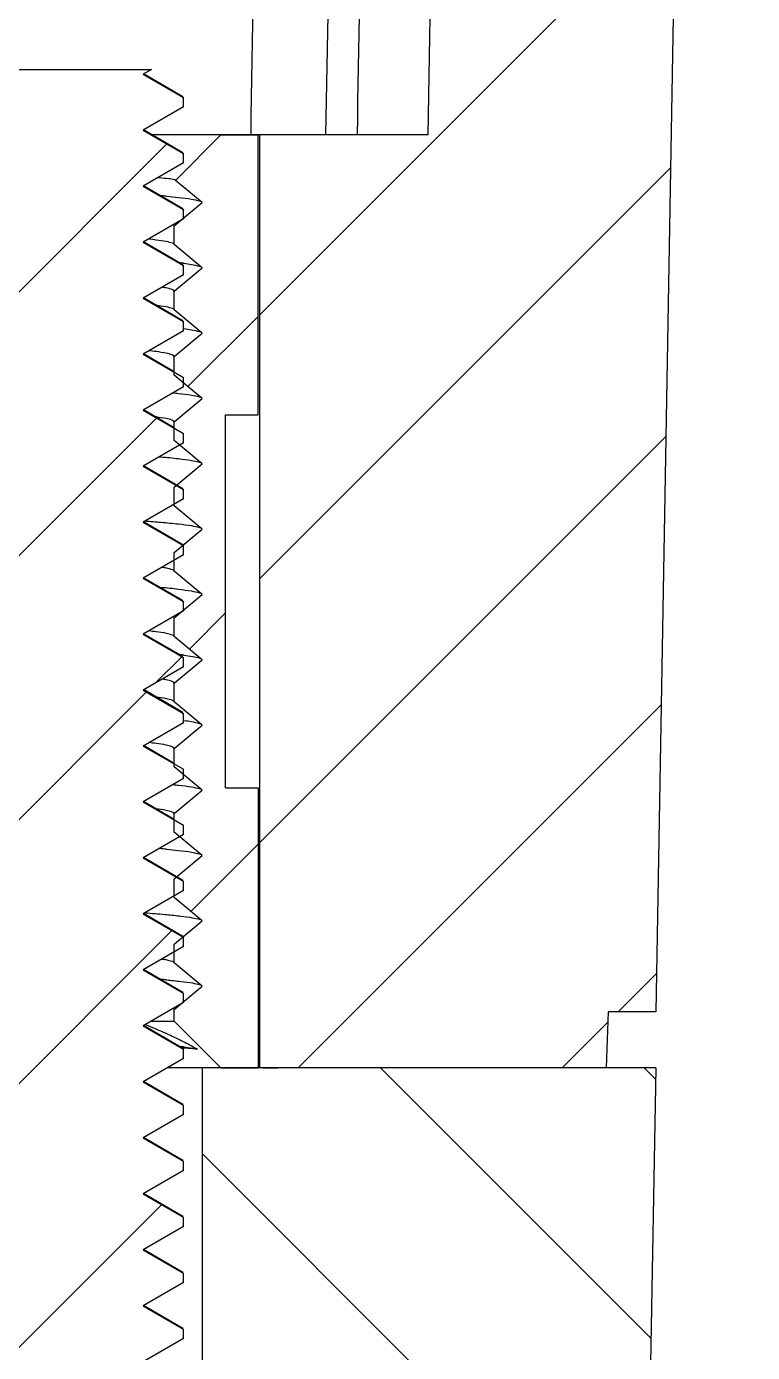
# Model space of a CAD drawing. Header units: millimetres. Extents: x -603 to 1798, y -1840 to -1013.
# Drawn here: x 1713.02 to 1720.8, y -1531.82 to -1517.61 of the extents above; entities that cross this region are included whole.
import ezdxf

# ---------------------------------------------------------------- set-up
doc = ezdxf.new("R2010")
doc.units = ezdxf.units.MM
doc.header["$MEASUREMENT"] = 0
doc.layers.get('0').update_dxf_attribs({"linetype": 'CONTINUOUS'})
pattern_1 = [(45, (-329.028, 132.5018), (-1.414214, 1.414214), [])]

# ---------------------------------------------------------------- blocks, each defined once
blk = doc.blocks.new('u43')
h = blk.add_hatch()
h.set_pattern_fill('DEFAULT__8', color=5, scale=2, angle=135, style=0)
h.set_pattern_definition([(135, (-329.028, 132.5018), (-1.414214, -1.414214), [])])
edge = h.paths.add_edge_path()
edge.add_line((-76.961, 102.084), (-78.355, 102.084))
edge.add_line((-78.355, 102.084), (-78.408, 105.084))
edge.add_line((-78.408, 105.084), (-80.356, 105.084))
edge.add_line((-80.356, 105.084), (-80.408, 102.084))
edge.add_line((-80.408, 102.084), (-81.407, 102.084))
edge.add_line((-81.407, 102.084), (-81.66, 116.584))
edge.add_line((-81.66, 116.584), (-170.634, 116.584))
edge.add_line((-170.634, 116.584), (-170.634, 120.084))
edge.add_line((-170.634, 120.084), (-78.258, 120.084))
edge.add_spline(control_points=[(-78.258, 120.084), (-77.68, 120.084), (-77.268, 119.679), (-77.258, 119.102)], knot_values=[0, 0, 0, 0, 1, 1, 1, 1], degree=3, periodic=0)
edge.add_line((-77.258, 119.102), (-76.961, 102.084))
h.paths.add_polyline_path([(-170.634, 116.584), (-170.634, 120.084)])
edge = h.paths.add_edge_path()
edge.add_line((-216.887, 102.084), (-212.024, 102.084))
edge.add_line((-212.024, 102.084), (-212.024, 114.084))
edge.add_line((-212.024, 114.084), (-213.924, 116.084))
edge.add_line((-213.924, 116.084), (-213.959, 117.084))
edge.add_line((-213.959, 117.084), (-214.794, 117.084))
edge.add_line((-214.794, 117.084), (-214.899, 120.084))
edge.add_line((-214.899, 120.084), (-215.591, 120.084))
edge.add_spline(control_points=[(-216.59, 119.102), (-216.58, 119.679), (-216.168, 120.084), (-215.591, 120.084)], knot_values=[0, 0, 0, 0, 1, 1, 1, 1], degree=3, periodic=0)
edge.add_line((-216.59, 119.102), (-216.887, 102.084))
h.paths.add_polyline_path([(-207.824, 102.084), (-205.898, 102.084), (-205.846, 105.084), (-203.898, 105.084), (-203.845, 102.084), (-202.846, 102.084), (-202.593, 116.584), (-170.634, 116.584), (-170.634, 120.084), (-204.949, 120.084), (-205.054, 117.084), (-205.889, 117.084), (-205.924, 116.084), (-207.824, 114.084)])
h = blk.add_hatch()
h.set_pattern_fill('DEFAULT__4', color=5, scale=2, angle=45, style=0)
h.set_pattern_definition(pattern_1)
edge = h.paths.add_edge_path()
edge.add_line((-208.024, 91.384), (-211.478, 91.384))
edge.add_line((-211.478, 91.384), (-211.391, 91.434))
edge.add_line((-211.391, 91.434), (-211.824, 91.684))
edge.add_line((-211.824, 91.684), (-211.824, 91.784))
edge.add_line((-211.824, 91.784), (-211.391, 92.034))
edge.add_line((-211.391, 92.034), (-211.824, 92.284))
edge.add_line((-211.824, 92.284), (-211.824, 92.384))
edge.add_line((-211.824, 92.384), (-211.391, 92.634))
edge.add_line((-211.391, 92.634), (-211.824, 92.884))
edge.add_line((-211.824, 92.884), (-211.824, 92.984))
edge.add_line((-211.824, 92.984), (-211.391, 93.234))
edge.add_line((-211.391, 93.234), (-211.824, 93.484))
edge.add_line((-211.824, 93.484), (-211.824, 93.584))
edge.add_line((-211.824, 93.584), (-211.391, 93.834))
edge.add_line((-211.391, 93.834), (-211.824, 94.084))
edge.add_line((-211.824, 94.084), (-211.824, 94.184))
edge.add_line((-211.824, 94.184), (-211.391, 94.434))
edge.add_line((-211.391, 94.434), (-211.824, 94.684))
edge.add_line((-211.824, 94.684), (-211.824, 94.784))
edge.add_line((-211.824, 94.784), (-211.391, 95.034))
edge.add_line((-211.391, 95.034), (-211.824, 95.284))
edge.add_line((-211.824, 95.284), (-211.824, 95.384))
edge.add_line((-211.824, 95.384), (-211.391, 95.634))
edge.add_line((-211.391, 95.634), (-211.824, 95.884))
edge.add_line((-211.824, 95.884), (-211.824, 95.984))
edge.add_line((-211.824, 95.984), (-211.391, 96.234))
edge.add_line((-211.391, 96.234), (-211.824, 96.484))
edge.add_line((-211.824, 96.484), (-211.824, 96.584))
edge.add_line((-211.824, 96.584), (-211.391, 96.834))
edge.add_line((-211.391, 96.834), (-211.824, 97.084))
edge.add_line((-211.824, 97.084), (-211.824, 97.184))
edge.add_line((-211.824, 97.184), (-211.391, 97.434))
edge.add_line((-211.391, 97.434), (-211.824, 97.684))
edge.add_line((-211.824, 97.684), (-211.824, 97.784))
edge.add_line((-211.824, 97.784), (-211.391, 98.034))
edge.add_line((-211.391, 98.034), (-211.824, 98.284))
edge.add_line((-211.824, 98.284), (-211.824, 98.384))
edge.add_line((-211.824, 98.384), (-211.391, 98.634))
edge.add_line((-211.391, 98.634), (-211.824, 98.884))
edge.add_line((-211.824, 98.884), (-211.824, 98.984))
edge.add_line((-211.824, 98.984), (-211.391, 99.234))
edge.add_line((-211.391, 99.234), (-211.824, 99.484))
edge.add_line((-211.824, 99.484), (-211.824, 99.584))
edge.add_line((-211.824, 99.584), (-211.391, 99.834))
edge.add_line((-211.391, 99.834), (-211.824, 100.084))
edge.add_line((-211.824, 100.084), (-211.824, 100.184))
edge.add_line((-211.824, 100.184), (-211.391, 100.434))
edge.add_line((-211.391, 100.434), (-211.824, 100.684))
edge.add_line((-211.824, 100.684), (-211.824, 100.784))
edge.add_line((-211.824, 100.784), (-211.391, 101.034))
edge.add_line((-211.391, 101.034), (-211.824, 101.284))
edge.add_line((-211.824, 101.284), (-211.824, 101.384))
edge.add_line((-211.824, 101.384), (-211.391, 101.634))
edge.add_line((-211.391, 101.634), (-211.824, 101.884))
edge.add_line((-211.824, 101.884), (-211.824, 101.984))
edge.add_line((-211.824, 101.984), (-211.391, 102.234))
edge.add_line((-211.391, 102.234), (-211.824, 102.484))
edge.add_line((-211.824, 102.484), (-211.824, 102.584))
edge.add_line((-211.824, 102.584), (-211.391, 102.834))
edge.add_line((-211.391, 102.834), (-211.824, 103.084))
edge.add_line((-211.824, 103.084), (-211.824, 103.184))
edge.add_line((-211.824, 103.184), (-211.391, 103.434))
edge.add_line((-211.391, 103.434), (-211.824, 103.684))
edge.add_line((-211.824, 103.684), (-211.824, 103.784))
edge.add_line((-211.824, 103.784), (-211.391, 104.034))
edge.add_line((-211.391, 104.034), (-211.824, 104.284))
edge.add_line((-211.824, 104.284), (-211.824, 104.384))
edge.add_line((-211.824, 104.384), (-211.391, 104.634))
edge.add_line((-211.391, 104.634), (-211.824, 104.884))
edge.add_line((-211.824, 104.884), (-211.824, 104.984))
edge.add_line((-211.824, 104.984), (-211.391, 105.234))
edge.add_line((-211.391, 105.234), (-211.824, 105.484))
edge.add_line((-211.824, 105.484), (-211.824, 105.584))
edge.add_line((-211.824, 105.584), (-211.391, 105.834))
edge.add_line((-211.391, 105.834), (-211.824, 106.084))
edge.add_line((-211.824, 106.084), (-211.824, 106.184))
edge.add_line((-211.824, 106.184), (-211.391, 106.434))
edge.add_line((-211.391, 106.434), (-211.824, 106.684))
edge.add_line((-211.824, 106.684), (-211.824, 106.784))
edge.add_line((-211.824, 106.784), (-211.391, 107.034))
edge.add_line((-211.391, 107.034), (-211.824, 107.284))
edge.add_line((-211.824, 107.284), (-211.824, 107.384))
edge.add_line((-211.824, 107.384), (-211.391, 107.634))
edge.add_line((-211.391, 107.634), (-211.824, 107.884))
edge.add_line((-211.824, 107.884), (-211.824, 107.984))
edge.add_line((-211.824, 107.984), (-211.391, 108.234))
edge.add_line((-211.391, 108.234), (-211.824, 108.484))
edge.add_line((-211.824, 108.484), (-211.824, 108.584))
edge.add_line((-211.824, 108.584), (-211.391, 108.834))
edge.add_line((-211.391, 108.834), (-211.824, 109.084))
edge.add_line((-211.824, 109.084), (-211.824, 109.184))
edge.add_line((-211.824, 109.184), (-211.391, 109.434))
edge.add_line((-211.391, 109.434), (-211.824, 109.684))
edge.add_line((-211.824, 109.684), (-211.824, 109.784))
edge.add_line((-211.824, 109.784), (-211.391, 110.034))
edge.add_line((-211.391, 110.034), (-211.824, 110.284))
edge.add_line((-211.824, 110.284), (-211.824, 110.384))
edge.add_line((-211.824, 110.384), (-211.391, 110.634))
edge.add_line((-211.391, 110.634), (-211.824, 110.884))
edge.add_line((-211.824, 110.884), (-211.824, 110.984))
edge.add_line((-211.824, 110.984), (-211.391, 111.234))
edge.add_line((-211.391, 111.234), (-211.824, 111.484))
edge.add_line((-211.824, 111.484), (-211.824, 111.584))
edge.add_line((-211.824, 111.584), (-211.391, 111.834))
edge.add_line((-211.391, 111.834), (-211.824, 112.084))
edge.add_line((-211.824, 112.084), (-211.824, 112.184))
edge.add_line((-211.824, 112.184), (-211.391, 112.434))
edge.add_line((-211.391, 112.434), (-211.824, 112.684))
edge.add_line((-211.824, 112.684), (-211.824, 112.784))
edge.add_line((-211.824, 112.784), (-211.391, 113.034))
edge.add_line((-211.391, 113.034), (-211.824, 113.284))
edge.add_line((-211.824, 113.284), (-211.824, 113.384))
edge.add_line((-211.824, 113.384), (-211.391, 113.634))
edge.add_line((-211.391, 113.634), (-211.824, 113.884))
edge.add_line((-211.824, 113.884), (-213.674, 115.884))
edge.add_line((-213.674, 115.884), (-213.674, 116.384))
edge.add_line((-213.674, 116.384), (-211.811, 116.384))
edge.add_spline(control_points=[(-209.924, 113.884), (-210.652, 114.639), (-211.284, 115.477), (-211.811, 116.384)], knot_values=[0, 0, 0, 0, 1, 1, 1, 1], degree=3, periodic=0)
edge.add_spline(control_points=[(-209.924, 113.884), (-209.196, 114.639), (-208.564, 115.477), (-208.038, 116.384)], knot_values=[0, 0, 0, 0, 1, 1, 1, 1], degree=3, periodic=0)
edge.add_line((-208.038, 116.384), (-206.174, 116.384))
edge.add_line((-206.174, 116.384), (-206.174, 115.884))
edge.add_line((-206.174, 115.884), (-208.024, 113.884))
edge.add_line((-208.024, 113.884), (-208.024, 113.584))
edge.add_line((-208.024, 113.584), (-208.457, 113.334))
edge.add_line((-208.457, 113.334), (-208.024, 113.084))
edge.add_line((-208.024, 113.084), (-208.024, 112.984))
edge.add_line((-208.024, 112.984), (-208.457, 112.734))
edge.add_line((-208.457, 112.734), (-208.024, 112.484))
edge.add_line((-208.024, 112.484), (-208.024, 112.384))
edge.add_line((-208.024, 112.384), (-208.457, 112.134))
edge.add_line((-208.457, 112.134), (-208.024, 111.884))
edge.add_line((-208.024, 111.884), (-208.024, 111.784))
edge.add_line((-208.024, 111.784), (-208.457, 111.534))
edge.add_line((-208.457, 111.534), (-208.024, 111.284))
edge.add_line((-208.024, 111.284), (-208.024, 111.184))
edge.add_line((-208.024, 111.184), (-208.457, 110.934))
edge.add_line((-208.457, 110.934), (-208.024, 110.684))
edge.add_line((-208.024, 110.684), (-208.024, 110.584))
edge.add_line((-208.024, 110.584), (-208.457, 110.334))
edge.add_line((-208.457, 110.334), (-208.024, 110.084))
edge.add_line((-208.024, 110.084), (-208.024, 109.984))
edge.add_line((-208.024, 109.984), (-208.457, 109.734))
edge.add_line((-208.457, 109.734), (-208.024, 109.484))
edge.add_line((-208.024, 109.484), (-208.024, 109.384))
edge.add_line((-208.024, 109.384), (-208.457, 109.134))
edge.add_line((-208.457, 109.134), (-208.024, 108.884))
edge.add_line((-208.024, 108.884), (-208.024, 108.784))
edge.add_line((-208.024, 108.784), (-208.457, 108.534))
edge.add_line((-208.457, 108.534), (-208.024, 108.284))
edge.add_line((-208.024, 108.284), (-208.024, 108.184))
edge.add_line((-208.024, 108.184), (-208.457, 107.934))
edge.add_line((-208.457, 107.934), (-208.024, 107.684))
edge.add_line((-208.024, 107.684), (-208.024, 107.584))
edge.add_line((-208.024, 107.584), (-208.457, 107.334))
edge.add_line((-208.457, 107.334), (-208.024, 107.084))
edge.add_line((-208.024, 107.084), (-208.024, 106.984))
edge.add_line((-208.024, 106.984), (-208.457, 106.734))
edge.add_line((-208.457, 106.734), (-208.024, 106.484))
edge.add_line((-208.024, 106.484), (-208.024, 106.384))
edge.add_line((-208.024, 106.384), (-208.457, 106.134))
edge.add_line((-208.457, 106.134), (-208.024, 105.884))
edge.add_line((-208.024, 105.884), (-208.024, 105.784))
edge.add_line((-208.024, 105.784), (-208.457, 105.534))
edge.add_line((-208.457, 105.534), (-208.024, 105.284))
edge.add_line((-208.024, 105.284), (-208.024, 105.184))
edge.add_line((-208.024, 105.184), (-208.457, 104.934))
edge.add_line((-208.457, 104.934), (-208.024, 104.684))
edge.add_line((-208.024, 104.684), (-208.024, 104.584))
edge.add_line((-208.024, 104.584), (-208.457, 104.334))
edge.add_line((-208.457, 104.334), (-208.024, 104.084))
edge.add_line((-208.024, 104.084), (-208.024, 103.984))
edge.add_line((-208.024, 103.984), (-208.457, 103.734))
edge.add_line((-208.457, 103.734), (-208.024, 103.484))
edge.add_line((-208.024, 103.484), (-208.024, 103.384))
edge.add_line((-208.024, 103.384), (-208.457, 103.134))
edge.add_line((-208.457, 103.134), (-208.024, 102.884))
edge.add_line((-208.024, 102.884), (-208.024, 102.784))
edge.add_line((-208.024, 102.784), (-208.457, 102.534))
edge.add_line((-208.457, 102.534), (-208.024, 102.284))
edge.add_line((-208.024, 102.284), (-208.024, 102.184))
edge.add_line((-208.024, 102.184), (-208.457, 101.934))
edge.add_line((-208.457, 101.934), (-208.024, 101.684))
edge.add_line((-208.024, 101.684), (-208.024, 101.584))
edge.add_line((-208.024, 101.584), (-208.457, 101.334))
edge.add_line((-208.457, 101.334), (-208.024, 101.084))
edge.add_line((-208.024, 101.084), (-208.024, 100.984))
edge.add_line((-208.024, 100.984), (-208.457, 100.734))
edge.add_line((-208.457, 100.734), (-208.024, 100.484))
edge.add_line((-208.024, 100.484), (-208.024, 100.384))
edge.add_line((-208.024, 100.384), (-208.457, 100.134))
edge.add_line((-208.457, 100.134), (-208.024, 99.884))
edge.add_line((-208.024, 99.884), (-208.024, 99.784))
edge.add_line((-208.024, 99.784), (-208.457, 99.534))
edge.add_line((-208.457, 99.534), (-208.024, 99.284))
edge.add_line((-208.024, 99.284), (-208.024, 99.184))
edge.add_line((-208.024, 99.184), (-208.457, 98.934))
edge.add_line((-208.457, 98.934), (-208.024, 98.684))
edge.add_line((-208.024, 98.684), (-208.024, 98.584))
edge.add_line((-208.024, 98.584), (-208.457, 98.334))
edge.add_line((-208.457, 98.334), (-208.024, 98.084))
edge.add_line((-208.024, 98.084), (-208.024, 97.984))
edge.add_line((-208.024, 97.984), (-208.457, 97.734))
edge.add_line((-208.457, 97.734), (-208.024, 97.484))
edge.add_line((-208.024, 97.484), (-208.024, 97.384))
edge.add_line((-208.024, 97.384), (-208.457, 97.134))
edge.add_line((-208.457, 97.134), (-208.024, 96.884))
edge.add_line((-208.024, 96.884), (-208.024, 96.784))
edge.add_line((-208.024, 96.784), (-208.457, 96.534))
edge.add_line((-208.457, 96.534), (-208.024, 96.284))
edge.add_line((-208.024, 96.284), (-208.024, 96.184))
edge.add_line((-208.024, 96.184), (-208.457, 95.934))
edge.add_line((-208.457, 95.934), (-208.024, 95.684))
edge.add_line((-208.024, 95.684), (-208.024, 95.584))
edge.add_line((-208.024, 95.584), (-208.457, 95.334))
edge.add_line((-208.457, 95.334), (-208.024, 95.084))
edge.add_line((-208.024, 95.084), (-208.024, 94.984))
edge.add_line((-208.024, 94.984), (-208.457, 94.734))
edge.add_line((-208.457, 94.734), (-208.024, 94.484))
edge.add_line((-208.024, 94.484), (-208.024, 94.384))
edge.add_line((-208.024, 94.384), (-208.457, 94.134))
edge.add_line((-208.457, 94.134), (-208.024, 93.884))
edge.add_line((-208.024, 93.884), (-208.024, 93.784))
edge.add_line((-208.024, 93.784), (-208.457, 93.534))
edge.add_line((-208.457, 93.534), (-208.024, 93.284))
edge.add_line((-208.024, 93.284), (-208.024, 93.184))
edge.add_line((-208.024, 93.184), (-208.457, 92.934))
edge.add_line((-208.457, 92.934), (-208.024, 92.684))
edge.add_line((-208.024, 92.684), (-208.024, 92.584))
edge.add_line((-208.024, 92.584), (-208.457, 92.334))
edge.add_line((-208.457, 92.334), (-208.024, 92.084))
edge.add_line((-208.024, 92.084), (-208.024, 91.984))
edge.add_line((-208.024, 91.984), (-208.457, 91.734))
edge.add_line((-208.457, 91.734), (-208.024, 91.484))
edge.add_line((-208.024, 91.484), (-208.024, 91.384))
h = blk.add_hatch()
h.set_pattern_fill('DEFAULT__7', color=5, scale=2, angle=45, style=0)
h.set_pattern_definition(pattern_1)
edge = h.paths.add_edge_path()
edge.add_line((-74.924, 42.084), (-170.634, 42.084))
edge.add_line((-170.634, 42.084), (-170.634, 45.084))
edge.add_line((-170.634, 45.084), (-81.129, 45.084))
edge.add_line((-81.129, 45.084), (-80.108, 103.584))
edge.add_line((-80.108, 103.584), (-78.655, 103.584))
edge.add_line((-78.655, 103.584), (-78.629, 102.084))
edge.add_line((-78.629, 102.084), (-77.493, 102.084))
edge.add_line((-77.493, 102.084), (-77.472, 101.484))
edge.add_line((-77.472, 101.484), (-76.961, 101.484))
edge.add_line((-76.961, 101.484), (-76.034, 48.379))
edge.add_spline(control_points=[(-75.734, 48.084), (-75.907, 48.084), (-76.031, 48.206), (-76.034, 48.379)], knot_values=[0, 0, 0, 0, 1, 1, 1, 1], degree=3, periodic=0)
edge.add_line((-75.734, 48.084), (-75.52, 48.084))
edge.add_spline(control_points=[(-75.52, 48.084), (-75.231, 48.084), (-75.025, 47.882), (-75.02, 47.593)], knot_values=[0, 0, 0, 0, 1, 1, 1, 1], degree=3, periodic=0)
edge.add_line((-75.02, 47.593), (-74.924, 42.084))
h.paths.add_polyline_path([(-170.634, 42.084), (-170.634, 45.084)])
edge = h.paths.add_edge_path()
edge.add_line((-217.924, 42.084), (-215.32, 42.084))
edge.add_line((-215.32, 42.084), (-214.447, 92.084))
edge.add_line((-214.447, 92.084), (-212.638, 92.084))
edge.add_line((-212.638, 92.084), (-212.638, 102.084))
edge.add_line((-212.638, 102.084), (-216.356, 102.084))
edge.add_line((-216.356, 102.084), (-216.377, 101.484))
edge.add_line((-216.377, 101.484), (-216.887, 101.484))
edge.add_line((-216.887, 101.484), (-217.828, 47.593))
edge.add_line((-217.828, 47.593), (-217.924, 42.084))
h.paths.add_polyline_path([(-205.624, 42.084), (-170.634, 42.084), (-170.634, 45.084), (-203.124, 45.084), (-204.145, 103.584), (-205.598, 103.584), (-205.624, 102.084), (-207.211, 102.084), (-207.211, 92.084), (-206.497, 92.084)])
h = blk.add_hatch()
h.set_pattern_fill('DEFAULT__6', color=5, scale=2, angle=45, style=0)
h.set_pattern_definition(pattern_1)
h.paths.add_polyline_path([(-207.224, 92.084), (-207.624, 92.084), (-207.92, 92.38), (-207.824, 92.459), (-208.124, 92.709), (-208.124, 92.909), (-207.824, 93.159), (-208.124, 93.409), (-208.124, 93.609), (-207.824, 93.859), (-208.124, 94.109), (-208.124, 94.309), (-207.824, 94.559), (-208.124, 94.809), (-208.124, 95.009), (-207.824, 95.259), (-208.124, 95.509), (-208.124, 95.709), (-207.824, 95.959), (-208.124, 96.209), (-208.124, 96.409), (-207.824, 96.659), (-208.124, 96.909), (-208.124, 97.109), (-207.824, 97.359), (-208.124, 97.609), (-208.124, 97.809), (-207.824, 98.059), (-208.124, 98.309), (-208.124, 98.509), (-207.824, 98.759), (-208.124, 99.009), (-208.124, 99.209), (-207.824, 99.459), (-208.124, 99.709), (-208.124, 99.909), (-207.824, 100.159), (-208.124, 100.409), (-208.124, 100.609), (-207.824, 100.859), (-208.124, 101.109), (-208.124, 101.309), (-207.824, 101.559), (-208.002, 101.707), (-207.624, 102.084), (-207.224, 102.084), (-207.224, 99.084), (-207.574, 99.084), (-207.574, 95.084), (-207.224, 95.084)])
h.paths.add_polyline_path([(-212.224, 92.084), (-212.624, 92.084), (-212.624, 95.084), (-212.274, 95.084), (-212.274, 99.084), (-212.624, 99.084), (-212.624, 102.084), (-212.224, 102.084), (-211.724, 101.584), (-211.724, 101.459), (-212.024, 101.209), (-211.724, 100.959), (-211.724, 100.759), (-212.024, 100.509), (-211.724, 100.259), (-211.724, 100.059), (-212.024, 99.809), (-211.724, 99.559), (-211.724, 99.359), (-212.024, 99.109), (-211.724, 98.859), (-211.724, 98.659), (-212.024, 98.409), (-211.724, 98.159), (-211.724, 97.959), (-212.024, 97.709), (-211.724, 97.459), (-211.724, 97.259), (-212.024, 97.009), (-211.724, 96.759), (-211.724, 96.559), (-212.024, 96.309), (-211.724, 96.059), (-211.724, 95.859), (-212.024, 95.609), (-211.724, 95.359), (-211.724, 95.159), (-212.024, 94.909), (-211.724, 94.659), (-211.724, 94.459), (-212.024, 94.209), (-211.724, 93.959), (-211.724, 93.759), (-212.024, 93.509), (-211.724, 93.259), (-211.724, 93.059), (-212.024, 92.809), (-211.738, 92.571)])
at = {"color": 7}
for p, q in [((-216.887, 102.084), (-216.59, 119.102)), ((-216.887, 102.084), (-216.59, 119.102)), ((-212.024, 102.084), (-212.024, 114.084)), ((-212.024, 102.084), (-212.024, 114.084)), ((-211.824, 104.984), (-211.391, 105.234)), ((-211.824, 104.984), (-211.391, 105.234)), ((-211.824, 104.984), (-211.824, 104.884)), ((-211.824, 104.984), (-211.824, 104.884)), ((-211.391, 104.634), (-211.824, 104.884)), ((-211.391, 104.634), (-211.824, 104.884)), ((-211.817, 104.876), (-211.394, 104.63)), ((-211.824, 104.384), (-211.391, 104.634)), ((-211.824, 104.384), (-211.391, 104.634)), ((-211.824, 104.384), (-211.824, 104.284)), ((-211.824, 104.384), (-211.824, 104.284)), ((-211.391, 104.034), (-211.824, 104.284)), ((-211.391, 104.034), (-211.824, 104.284)), ((-211.817, 104.276), (-211.394, 104.03)), ((-211.824, 103.784), (-211.391, 104.034)), ((-211.824, 103.784), (-211.391, 104.034)), ((-211.824, 103.784), (-211.824, 103.684)), ((-211.824, 103.784), (-211.824, 103.684)), ((-211.391, 103.434), (-211.824, 103.684)), ((-211.391, 103.434), (-211.824, 103.684)), ((-211.817, 103.676), (-211.394, 103.43)), ((-211.824, 103.184), (-211.391, 103.434)), ((-211.824, 103.184), (-211.391, 103.434)), ((-211.824, 103.184), (-211.824, 103.084)), ((-211.824, 103.184), (-211.824, 103.084)), ((-211.391, 102.834), (-211.824, 103.084)), ((-211.391, 102.834), (-211.824, 103.084)), ((-211.817, 103.076), (-211.394, 102.83)), ((-211.824, 102.584), (-211.391, 102.834)), ((-211.824, 102.584), (-211.391, 102.834)), ((-211.824, 102.584), (-211.824, 102.484)), ((-211.824, 102.584), (-211.824, 102.484)), ((-211.391, 102.234), (-211.824, 102.484)), ((-211.391, 102.234), (-211.824, 102.484)), ((-211.817, 102.476), (-211.394, 102.23)), ((-211.824, 101.984), (-211.391, 102.234)), ((-211.824, 101.984), (-211.391, 102.234)), ((-216.887, 102.084), (-212.024, 102.084)), ((-216.887, 102.084), (-211.651, 102.084)), ((-216.377, 101.484), (-216.356, 102.084)), ((-216.377, 101.484), (-216.356, 102.084)), ((-216.356, 102.084), (-212.638, 102.084)), ((-215.525, 102.084), (-215.426, 102.084)), ((-215.265, 102.084), (-215.057, 102.084)), ((-212.675, 102.084), (-212.836, 102.084)), ((-212.638, 92.084), (-212.638, 102.084)), ((-212.638, 92.084), (-212.638, 102.084)), ((-212.624, 99.084), (-212.624, 102.084)), ((-212.224, 102.084), (-212.624, 102.084)), ((-212.624, 99.084), (-212.624, 102.084)), ((-211.724, 101.584), (-212.224, 102.084)), ((-211.724, 101.584), (-212.224, 102.084)), ((-211.824, 101.984), (-211.824, 101.884)), ((-211.824, 101.984), (-211.824, 101.884)), ((-211.825, 101.872), (-211.817, 101.871)), ((-211.391, 101.634), (-211.824, 101.884)), ((-211.391, 101.634), (-211.824, 101.884)), ((-211.817, 101.876), (-211.394, 101.63)), ((-211.817, 101.871), (-211.809, 101.871)), ((-211.824, 101.384), (-211.391, 101.634)), ((-211.824, 101.384), (-211.391, 101.634)), ((-217.924, 42.084), (-216.887, 101.484)), ((-217.828, 47.593), (-216.887, 101.484)), ((-216.887, 101.484), (-216.377, 101.484)), ((-216.887, 101.484), (-216.377, 101.484)), ((-211.724, 101.584), (-211.724, 101.459)), ((-211.724, 101.584), (-211.724, 101.459)), ((-211.478, 101.584), (-211.724, 101.584)), ((-211.724, 101.459), (-212.024, 101.209)), ((-211.724, 101.459), (-212.024, 101.209)), ((-211.824, 101.384), (-211.824, 101.284)), ((-211.824, 101.384), (-211.824, 101.284)), ((-212.024, 101.209), (-211.724, 100.959)), ((-212.024, 101.209), (-211.724, 100.959)), ((-211.391, 101.034), (-211.824, 101.284)), ((-211.391, 101.034), (-211.824, 101.284)), ((-211.817, 101.276), (-211.394, 101.03)), ((-211.824, 100.784), (-211.391, 101.034)), ((-211.824, 100.784), (-211.391, 101.034)), ((-211.724, 100.959), (-211.724, 100.759)), ((-211.724, 100.959), (-211.724, 100.759)), ((-211.719, 100.951), (-211.724, 100.959)), ((-211.824, 100.784), (-211.824, 100.684)), ((-211.824, 100.784), (-211.824, 100.684)), ((-211.724, 100.759), (-212.024, 100.509)), ((-211.724, 100.759), (-212.024, 100.509)), ((-211.391, 100.434), (-211.824, 100.684)), ((-211.391, 100.434), (-211.824, 100.684)), ((-211.817, 100.676), (-211.394, 100.43)), ((-212.024, 100.509), (-211.724, 100.259)), ((-212.024, 100.509), (-211.724, 100.259)), ((-211.824, 100.184), (-211.391, 100.434)), ((-211.824, 100.184), (-211.391, 100.434)), ((-211.724, 100.259), (-211.724, 100.059)), ((-211.724, 100.259), (-211.724, 100.059)), ((-211.719, 100.251), (-211.724, 100.259)), ((-211.724, 100.059), (-212.024, 99.809)), ((-211.724, 100.059), (-212.024, 99.809)), ((-211.824, 100.184), (-211.824, 100.084)), ((-211.824, 100.184), (-211.824, 100.084)), ((-211.391, 99.834), (-211.824, 100.084)), ((-211.391, 99.834), (-211.824, 100.084)), ((-211.817, 100.076), (-211.394, 99.83)), ((-212.024, 99.809), (-211.724, 99.559)), ((-212.024, 99.809), (-211.724, 99.559)), ((-211.824, 99.584), (-211.391, 99.834)), ((-211.824, 99.584), (-211.391, 99.834)), ((-211.824, 99.584), (-211.824, 99.484)), ((-211.824, 99.584), (-211.824, 99.484)), ((-211.724, 99.559), (-211.724, 99.359)), ((-211.724, 99.559), (-211.724, 99.359)), ((-211.724, 99.359), (-212.024, 99.109)), ((-211.724, 99.359), (-212.024, 99.109)), ((-211.391, 99.234), (-211.824, 99.484)), ((-211.391, 99.234), (-211.824, 99.484)), ((-211.724, 99.422), (-211.394, 99.23)), ((-211.824, 98.984), (-211.391, 99.234)), ((-211.824, 98.984), (-211.391, 99.234)), ((-212.274, 99.084), (-212.624, 99.084)), ((-212.274, 99.084), (-212.624, 99.084)), ((-212.274, 99.084), (-212.274, 95.084)), ((-212.274, 99.084), (-212.274, 95.084)), ((-212.024, 99.109), (-211.724, 98.859)), ((-212.024, 99.109), (-211.724, 98.859)), ((-211.824, 98.984), (-211.824, 98.884)), ((-211.824, 98.984), (-211.824, 98.884)), ((-211.391, 98.634), (-211.824, 98.884)), ((-211.391, 98.634), (-211.824, 98.884)), ((-211.724, 98.859), (-211.724, 98.659)), ((-211.724, 98.859), (-211.724, 98.659)), ((-211.724, 98.822), (-211.394, 98.63)), ((-211.724, 98.659), (-212.024, 98.409)), ((-211.724, 98.659), (-212.024, 98.409)), ((-211.824, 98.384), (-211.391, 98.634)), ((-211.824, 98.384), (-211.391, 98.634)), ((-212.024, 98.409), (-211.724, 98.159)), ((-212.024, 98.409), (-211.724, 98.159)), ((-211.824, 98.36), (-211.827, 98.36)), ((-211.824, 98.384), (-211.824, 98.284)), ((-211.824, 98.384), (-211.824, 98.284)), ((-211.391, 98.034), (-211.824, 98.284)), ((-211.391, 98.034), (-211.824, 98.284)), ((-211.817, 98.276), (-211.394, 98.03)), ((-211.724, 98.159), (-211.724, 97.959)), ((-211.724, 98.159), (-211.724, 97.959)), ((-211.719, 98.151), (-211.724, 98.159)), ((-211.724, 97.959), (-212.024, 97.709)), ((-211.724, 97.959), (-212.024, 97.709)), ((-211.824, 97.784), (-211.391, 98.034)), ((-211.824, 97.784), (-211.391, 98.034)), ((-211.824, 97.784), (-211.824, 97.684)), ((-211.824, 97.784), (-211.824, 97.684)), ((-212.024, 97.709), (-211.724, 97.459)), ((-212.024, 97.709), (-211.724, 97.459)), ((-211.391, 97.434), (-211.824, 97.684)), ((-211.391, 97.434), (-211.824, 97.684)), ((-211.817, 97.676), (-211.394, 97.43)), ((-211.824, 97.184), (-211.391, 97.434)), ((-211.824, 97.184), (-211.391, 97.434)), ((-211.724, 97.459), (-211.724, 97.259)), ((-211.724, 97.459), (-211.724, 97.259)), ((-211.719, 97.451), (-211.724, 97.459)), ((-211.724, 97.259), (-212.024, 97.009)), ((-211.724, 97.259), (-212.024, 97.009)), ((-211.824, 97.184), (-211.824, 97.084)), ((-211.824, 97.184), (-211.824, 97.084)), ((-211.391, 96.834), (-211.824, 97.084)), ((-211.391, 96.834), (-211.824, 97.084)), ((-211.817, 97.076), (-211.394, 96.83)), ((-212.024, 97.009), (-211.724, 96.759)), ((-212.024, 97.009), (-211.724, 96.759)), ((-211.824, 96.584), (-211.391, 96.834)), ((-211.824, 96.584), (-211.391, 96.834)), ((-211.724, 96.759), (-211.724, 96.559)), ((-211.724, 96.759), (-211.724, 96.559)), ((-211.719, 96.751), (-211.724, 96.759)), ((-211.724, 96.559), (-212.024, 96.309)), ((-211.724, 96.559), (-212.024, 96.309)), ((-211.824, 96.584), (-211.824, 96.484)), ((-211.824, 96.584), (-211.824, 96.484)), ((-211.391, 96.234), (-211.824, 96.484)), ((-211.391, 96.234), (-211.824, 96.484)), ((-211.817, 96.476), (-211.394, 96.23)), ((-212.024, 96.309), (-211.724, 96.059)), ((-212.024, 96.309), (-211.724, 96.059)), ((-211.824, 95.984), (-211.391, 96.234)), ((-211.824, 95.984), (-211.391, 96.234)), ((-211.824, 95.984), (-211.824, 95.884)), ((-211.824, 95.984), (-211.824, 95.884)), ((-211.724, 96.059), (-211.724, 95.859)), ((-211.724, 96.059), (-211.724, 95.859)), ((-211.719, 96.051), (-211.724, 96.059)), ((-211.724, 95.859), (-212.024, 95.609)), ((-211.724, 95.859), (-212.024, 95.609)), ((-211.391, 95.634), (-211.824, 95.884)), ((-211.391, 95.634), (-211.824, 95.884)), ((-211.817, 95.876), (-211.394, 95.63)), ((-212.024, 95.609), (-211.724, 95.359)), ((-212.024, 95.609), (-211.724, 95.359)), ((-211.824, 95.384), (-211.391, 95.634)), ((-211.824, 95.384), (-211.391, 95.634)), ((-211.824, 95.384), (-211.824, 95.284)), ((-211.824, 95.384), (-211.824, 95.284)), ((-211.391, 95.034), (-211.824, 95.284)), ((-211.391, 95.034), (-211.824, 95.284)), ((-211.724, 95.359), (-211.724, 95.159)), ((-211.724, 95.359), (-211.724, 95.159)), ((-212.624, 95.084), (-212.624, 92.084)), ((-212.274, 95.084), (-212.624, 95.084)), ((-212.624, 95.084), (-212.624, 92.084)), ((-212.274, 95.084), (-212.624, 95.084)), ((-211.724, 95.159), (-212.024, 94.909)), ((-211.724, 95.159), (-212.024, 94.909)), ((-211.724, 95.222), (-211.394, 95.03)), ((-211.824, 94.784), (-211.391, 95.034)), ((-211.824, 94.784), (-211.391, 95.034)), ((-212.024, 94.909), (-211.724, 94.659)), ((-212.024, 94.909), (-211.724, 94.659)), ((-211.824, 94.784), (-211.824, 94.684)), ((-211.824, 94.784), (-211.824, 94.684)), ((-211.391, 94.434), (-211.824, 94.684)), ((-211.391, 94.434), (-211.824, 94.684)), ((-211.724, 94.659), (-211.724, 94.459)), ((-211.724, 94.659), (-211.724, 94.459)), ((-211.724, 94.622), (-211.394, 94.43)), ((-211.724, 94.459), (-212.024, 94.209)), ((-211.724, 94.459), (-212.024, 94.209)), ((-211.824, 94.184), (-211.391, 94.434)), ((-211.824, 94.184), (-211.391, 94.434)), ((-212.024, 94.209), (-211.724, 93.959)), ((-212.024, 94.209), (-211.724, 93.959)), ((-211.824, 94.16), (-211.827, 94.16)), ((-211.824, 94.184), (-211.824, 94.084)), ((-211.824, 94.184), (-211.824, 94.084)), ((-211.391, 93.834), (-211.824, 94.084)), ((-211.391, 93.834), (-211.824, 94.084)), ((-211.817, 94.076), (-211.394, 93.83)), ((-211.724, 93.959), (-211.724, 93.759)), ((-211.724, 93.959), (-211.724, 93.759)), ((-211.719, 93.951), (-211.724, 93.959)), ((-211.824, 93.584), (-211.391, 93.834)), ((-211.824, 93.584), (-211.391, 93.834)), ((-211.724, 93.759), (-212.024, 93.509)), ((-211.724, 93.759), (-212.024, 93.509)), ((-211.824, 93.584), (-211.824, 93.484)), ((-211.824, 93.584), (-211.824, 93.484)), ((-212.024, 93.509), (-211.724, 93.259)), ((-212.024, 93.509), (-211.724, 93.259)), ((-211.391, 93.234), (-211.824, 93.484)), ((-211.391, 93.234), (-211.824, 93.484)), ((-211.817, 93.476), (-211.394, 93.23)), ((-211.824, 92.984), (-211.391, 93.234)), ((-211.824, 92.984), (-211.391, 93.234)), ((-211.724, 93.259), (-211.724, 93.059)), ((-211.724, 93.259), (-211.724, 93.059)), ((-211.719, 93.251), (-211.724, 93.259)), ((-211.724, 93.059), (-212.024, 92.809)), ((-211.724, 93.059), (-212.024, 92.809)), ((-211.824, 92.984), (-211.824, 92.884)), ((-211.824, 92.984), (-211.824, 92.884)), ((-212.024, 92.809), (-211.738, 92.571)), ((-212.024, 92.809), (-211.738, 92.571)), ((-211.391, 92.634), (-211.824, 92.884)), ((-211.391, 92.634), (-211.824, 92.884)), ((-211.817, 92.876), (-211.394, 92.63)), ((-211.738, 92.571), (-212.224, 92.084)), ((-211.738, 92.571), (-212.224, 92.084)), ((-211.824, 92.384), (-211.391, 92.634)), ((-211.824, 92.384), (-211.391, 92.634)), ((-211.737, 92.566), (-211.738, 92.571)), ((-211.824, 92.384), (-211.824, 92.284)), ((-211.824, 92.384), (-211.824, 92.284)), ((-211.391, 92.034), (-211.824, 92.284)), ((-211.391, 92.034), (-211.824, 92.284)), ((-211.817, 92.276), (-211.394, 92.03)), ((-214.447, 92.084), (-215.32, 42.084)), ((-214.447, 92.084), (-215.32, 42.084)), ((-214.447, 92.084), (-212.638, 92.084)), ((-214.447, 92.084), (-211.487, 92.084)), ((-214.22, 42.084), (-213.347, 92.084)), ((-212.224, 92.084), (-212.624, 92.084)), ((-211.824, 91.784), (-211.391, 92.034)), ((-211.824, 91.784), (-211.391, 92.034)), ((-211.824, 91.784), (-211.824, 91.684)), ((-211.824, 91.784), (-211.824, 91.684)), ((-211.391, 91.434), (-211.824, 91.684)), ((-211.391, 91.434), (-211.824, 91.684)), ((-211.817, 91.676), (-211.394, 91.43)), ((-211.478, 91.384), (-211.391, 91.434)), ((-211.478, 91.384), (-211.391, 91.434)), ((-208.024, 91.384), (-211.478, 91.384)), ((-208.024, 91.384), (-211.478, 91.384))]:
    blk.add_line(p, q, dxfattribs=at)
for centre, radius, start, end in [((-211.353, 105.644), 3.813, 262.8511, 262.9726), ((-211.306, 106.027), 4.199, 262.9791, 263.4783), ((-210.691, 111.435), 10.338, 264.7253, 265.097), ((-210.66, 110.333), 10.638, 264.7048, 265.1203), ((-211.403, 101.124), 3.489, 263.0099, 263.145), ((-211.274, 102.204), 4.578, 263.1552, 263.4575), ((-211.115, 103.576), 5.958, 263.4464, 263.5801), ((-211.471, 96.376), 2.937, 263.0373, 263.197), ((-211.331, 97.565), 4.134, 263.2241, 263.7496), ((-210.668, 103.235), 10.539, 264.7033, 265.0707)]:
    blk.add_arc(centre, radius, start, end, dxfattribs=at)
for points, start_tangent, end_tangent in [([(-211.827, 101.861), (-211.869, 101.866), (-211.972, 101.884)], (-0.992225, 0.124454), (-0.972737, 0.231912)), ([(-211.972, 101.884), (-211.872, 101.875), (-211.825, 101.872)], (0.993406, -0.11465), (0.997813, -0.066106)), ([(-211.417, 101.619), (-211.513, 101.66), (-211.683, 101.735), (-211.837, 101.81), (-211.972, 101.884)], (-0.923663, 0.383207), (-0.858487, 0.512836)), ([(-211.724, 101.459), (-211.713, 101.446)], (0, -1), (0.898541, -0.43889)), ([(-211.641, 101.141), (-211.795, 101.157), (-211.921, 101.174), (-211.998, 101.192)], (-0.995758, 0.092012), (-0.965862, 0.259055)), ([(-211.594, 100.917), (-211.637, 100.924), (-211.702, 100.942), (-211.72, 100.95)], (-0.986537, 0.163541), (-0.751354, 0.659899)), ([(-211.641, 100.441), (-211.795, 100.457), (-211.921, 100.474), (-211.998, 100.492)], (-0.995758, 0.092012), (-0.965862, 0.259055)), ([(-211.412, 100.422), (-211.623, 100.439), (-211.641, 100.441)], (-0.997193, 0.074875), (-0.995758, 0.092012)), ([(-211.714, 100.247), (-211.72, 100.25)], (-0.884446, 0.466642), (-0.751426, 0.659817)), ([(-211.996, 99.791), (-212.011, 99.795)], (-0.971512, 0.236992), (-0.931231, 0.36443)), ([(-211.641, 99.741), (-211.771, 99.754), (-211.91, 99.772), (-211.996, 99.791)], (-0.995713, 0.0925), (-0.971512, 0.236992)), ([(-211.724, 99.359), (-211.702, 99.342), (-211.637, 99.324), (-211.53, 99.307), (-211.525, 99.306)], (0, -1), (0.990835, -0.135074)), ([(-211.996, 99.091), (-212.011, 99.095)], (-0.971512, 0.236992), (-0.931231, 0.36443)), ([(-211.713, 99.048), (-211.771, 99.054), (-211.91, 99.072), (-211.996, 99.091)], (-0.994918, 0.100689), (-0.971512, 0.236992)), ([(-211.724, 98.659), (-211.702, 98.642), (-211.637, 98.624), (-211.53, 98.607), (-211.454, 98.597)], (0, -1), (0.993192, -0.116488)), ([(-211.996, 98.391), (-212.011, 98.395)], (-0.971512, 0.236992), (-0.931231, 0.36443)), ([(-211.827, 98.36), (-211.91, 98.372), (-211.996, 98.391)], (-0.992622, 0.121248), (-0.971512, 0.236992)), ([(-211.525, 98.106), (-211.53, 98.107), (-211.637, 98.124), (-211.702, 98.142), (-211.72, 98.15)], (-0.990834, 0.135082), (-0.751373, 0.659878)), ([(-211.724, 97.959), (-211.702, 97.942), (-211.637, 97.924), (-211.594, 97.917)], (0, -1), (0.986536, -0.163545)), ([(-211.828, 97.66), (-211.921, 97.674), (-211.998, 97.692)], (-0.992564, 0.121723), (-0.965862, 0.259055)), ([(-211.454, 97.397), (-211.53, 97.407), (-211.637, 97.424), (-211.702, 97.442), (-211.72, 97.45)], (-0.993193, 0.116484), (-0.751444, 0.659797)), ([(-211.724, 97.259), (-211.713, 97.246)], (0, -1), (0.898536, -0.438901)), ([(-211.996, 96.991), (-212.011, 96.995)], (-0.971512, 0.236992), (-0.931231, 0.36443)), ([(-211.574, 96.935), (-211.581, 96.935), (-211.771, 96.954), (-211.91, 96.972), (-211.996, 96.991)], (-0.9963, 0.085949), (-0.971512, 0.236992)), ([(-211.594, 96.717), (-211.637, 96.724), (-211.702, 96.742), (-211.72, 96.75)], (-0.986537, 0.163536), (-0.751241, 0.660028)), ([(-211.996, 96.291), (-212.011, 96.295)], (-0.971512, 0.236992), (-0.931231, 0.36443)), ([(-211.412, 96.222), (-211.581, 96.235), (-211.771, 96.254), (-211.91, 96.272), (-211.996, 96.291)], (-0.997206, 0.074697), (-0.971512, 0.236992)), ([(-211.714, 96.047), (-211.72, 96.05)], (-0.884443, 0.466647), (-0.751317, 0.659941)), ([(-211.996, 95.591), (-212.011, 95.595)], (-0.971512, 0.236992), (-0.931231, 0.36443)), ([(-211.564, 95.534), (-211.581, 95.535), (-211.771, 95.554), (-211.91, 95.572), (-211.996, 95.591)], (-0.99637, 0.085124), (-0.971512, 0.236992)), ([(-211.724, 95.159), (-211.702, 95.142), (-211.637, 95.124), (-211.53, 95.107), (-211.525, 95.106)], (0, -1), (0.990837, -0.135059)), ([(-211.996, 94.891), (-212.011, 94.895)], (-0.971512, 0.236992), (-0.931231, 0.36443)), ([(-211.713, 94.848), (-211.771, 94.854), (-211.91, 94.872), (-211.996, 94.891)], (-0.994918, 0.100689), (-0.971512, 0.236992)), ([(-211.724, 94.459), (-211.702, 94.442), (-211.637, 94.424), (-211.53, 94.407), (-211.454, 94.397)], (0, -1), (0.993191, -0.116495)), ([(-211.996, 94.191), (-212.011, 94.195)], (-0.971512, 0.236992), (-0.931231, 0.36443)), ([(-211.827, 94.16), (-211.91, 94.172), (-211.996, 94.191)], (-0.992622, 0.121248), (-0.971512, 0.236992)), ([(-211.525, 93.906), (-211.53, 93.907), (-211.637, 93.924), (-211.702, 93.942), (-211.72, 93.95)], (-0.990836, 0.13507), (-0.751261, 0.660006)), ([(-211.724, 93.759), (-211.702, 93.742), (-211.637, 93.724), (-211.594, 93.717)], (0, -1), (0.986537, -0.16354)), ([(-211.996, 93.491), (-212.011, 93.495)], (-0.971512, 0.236992), (-0.931231, 0.36443)), ([(-211.827, 93.46), (-211.91, 93.472), (-211.996, 93.491)], (-0.992622, 0.121248), (-0.971512, 0.236992)), ([(-211.454, 93.197), (-211.53, 93.207), (-211.637, 93.224), (-211.702, 93.242), (-211.72, 93.25)], (-0.993192, 0.11649), (-0.751336, 0.65992)), ([(-211.724, 93.059), (-211.713, 93.046)], (0, -1), (0.898494, -0.438985)), ([(-211.996, 92.791), (-212.011, 92.795)], (-0.971512, 0.236992), (-0.931231, 0.36443)), ([(-211.641, 92.741), (-211.771, 92.754), (-211.91, 92.772), (-211.996, 92.791)], (-0.995713, 0.0925), (-0.971512, 0.236992)), ([(-211.553, 92.541), (-211.566, 92.542), (-211.667, 92.551), (-211.725, 92.561), (-211.737, 92.566)], (-0.996022, 0.089107), (-0.776931, 0.629586)), ([(-214.517, 42.084), (-214.288, 55.751), (-214.077, 68.439), (-213.877, 80.461), (-213.684, 92.084)], (0.016751, 0.99986), (0.01655, 0.999863)), ([(-212.547, 92.084), (-212.645, 85.695), (-212.735, 79.84), (-212.817, 74.467), (-212.892, 69.536), (-212.96, 65.014), (-213.023, 60.87), (-213.08, 57.068), (-213.132, 53.577), (-213.18, 50.365), (-213.224, 47.399), (-213.265, 44.65), (-213.303, 42.084)], (-0.015424, -0.999881), (-0.014769, -0.999891))]:
    blk.add_spline(points, degree=3, dxfattribs=dict(at, start_tangent=start_tangent, end_tangent=end_tangent))

msp = doc.modelspace()

# ---------------------------------------------------------------- block references
at = {"rotation": 180}
msp.add_blockref('u43', (1502.879, -1426.686), dxfattribs=at)

doc.saveas('drawing.dxf')
